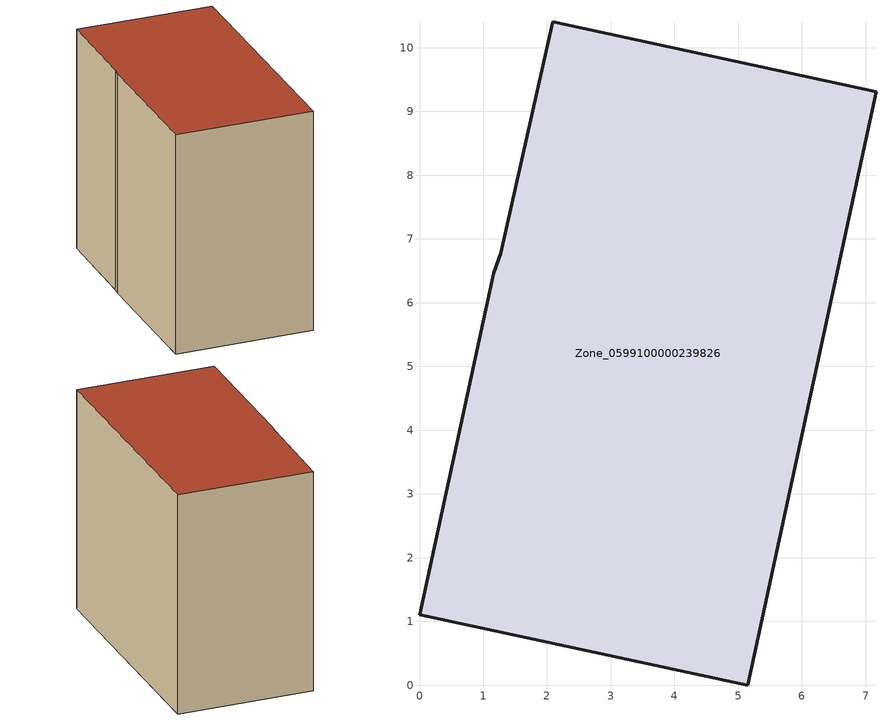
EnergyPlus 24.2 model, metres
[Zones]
Zone_0599100000239826
 floor ground (C_G): 1.28,6.77 2.09,10.41 7.16,9.31 5.15,0 0,1.1 1.16,6.47 z0
 wall outside (C_F): 5.15,0 7.16,9.31 2.09,10.41 1.28,6.77 1.16,6.47 0,1.1 5.15,0 z0:8.57
 roof outside (C_R): 2.09,10.41 1.28,6.77 1.16,6.47 0,1.1 5.15,0 7.16,9.31 z8.57
[BUILDING]
Pand.0599100000239826: North Axis=0; Terrain=City; Loads Convergence Tolerance Value=0.04; Temperature Convergence Tolerance Value=0.4; Solar Distribution=FullExterior; Maximum Number of Warmup Days=25; Minimum Number of Warmup Days=1
[Site:Location]
Rotterdam.The.Hague.AP_ZH_NLD Design_Conditions: Latitude=51.96; Longitude=4.45; Time Zone=1; Elevation=-4.5
[SITE:GROUNDTEMPERATURE:BUILDINGSURFACE]
18, 18, 18, 18, 18, 18, 18, 18, 18, 18, 18, 18
[MATERIAL] Thermal Absorptance=0.9; Solar Absorptance=0.7; Visible Absorptance=0.7
Name | Roughness | Thickness | Conductivity | Density | Specific Heat
G.TC.1975-1991 | MediumSmooth | 0.15 | 0.288461 | 540 | 1210
F.TC.1975-1991 | Rough | 0.3 | 0.230769 | 1920 | 840
R.TC.1975-1991 | MediumRough | 0.2 | 0.153846 | 1500 | 1000
[CONSTRUCTION]
C_G: G.TC.1975-1991
C_F: F.TC.1975-1991
C_R: R.TC.1975-1991
[ZONE]
Zone_0599100000239826: Type=1; Multiplier=1; Ceiling Height=Autocalculate; Volume=Autocalculate; Floor Area=autocalculate; Part of Total Floor Area=Yes
[ZONEINFILTRATION:DESIGNFLOWRATE]
Infil_Zone_0599100000239826: Zone or ZoneList or Space or SpaceList=Zone_0599100000239826; Schedule=AlwaysOn; Design Flow Rate Calculation Method=Flow/Area; Flow Rate per Floor Area=0.003; Constant Term Coefficient=1; Temperature Term Coefficient=0; Velocity Term Coefficient=0; Velocity Squared Term Coefficient=0
[HVACTEMPLATE:ZONE:IDEALLOADSAIRSYSTEM]
Zone_0599100000239826: Maximum Heating Supply Air Temperature=50; Minimum Cooling Supply Air Temperature=13; Maximum Heating Supply Air Humidity Ratio=0.0156; Minimum Cooling Supply Air Humidity Ratio=0.0077; Heating Limit=NoLimit; Cooling Limit=NoLimit; Dehumidification Control Type=ConstantSensibleHeatRatio; Cooling Sensible Heat Ratio=0.7; Dehumidification Setpoint=60; Humidification Control Type=None; Humidification Setpoint=30; Outdoor Air Method=None; Outdoor Air Flow Rate per Person=0.00944; Outdoor Air Flow Rate per Zone Floor Area=0; Outdoor Air Flow Rate per Zone=0; Demand Controlled Ventilation Type=None; Outdoor Air Economizer Type=NoEconomizer; Heat Recovery Type=None; Sensible Heat Recovery Effectiveness=0.7; Latent Heat Recovery Effectiveness=0.65
[ZONECONTROL:THERMOSTAT]
ThermostatControl_Zone_0599100000239826: Zone or ZoneList=Zone_0599100000239826; Control Type Schedule=DualSetpointControlType; Control 1=Thermostat_Zone_0599100000239826; Temperature Difference Between Cutout And Setpoint=0
[THERMOSTATSETPOINT:DUALSETPOINT]
Thermostat_Zone_0599100000239826: Heating Setpoint Temperature Schedule=HeatingSetpoint_Zone_0599100000239826; Cooling Setpoint Temperature Schedule=CoolingSetpoint_Zone_0599100000239826
[SCHEDULE:COMPACT]
HeatingSetpoint_Zone_0599100000239826: Through: 12/31, For: AllDays, Until: 24:00, 21
CoolingSetpoint_Zone_0599100000239826: Through: 12/31, For: AllDays, Until: 24:00, 24
DualSetpointControlType: Through: 12/31, For: AllDays, Until: 24:00, 4
AlwaysOn: Through: 12/31, For: AllDays, Until: 24:00, 1
